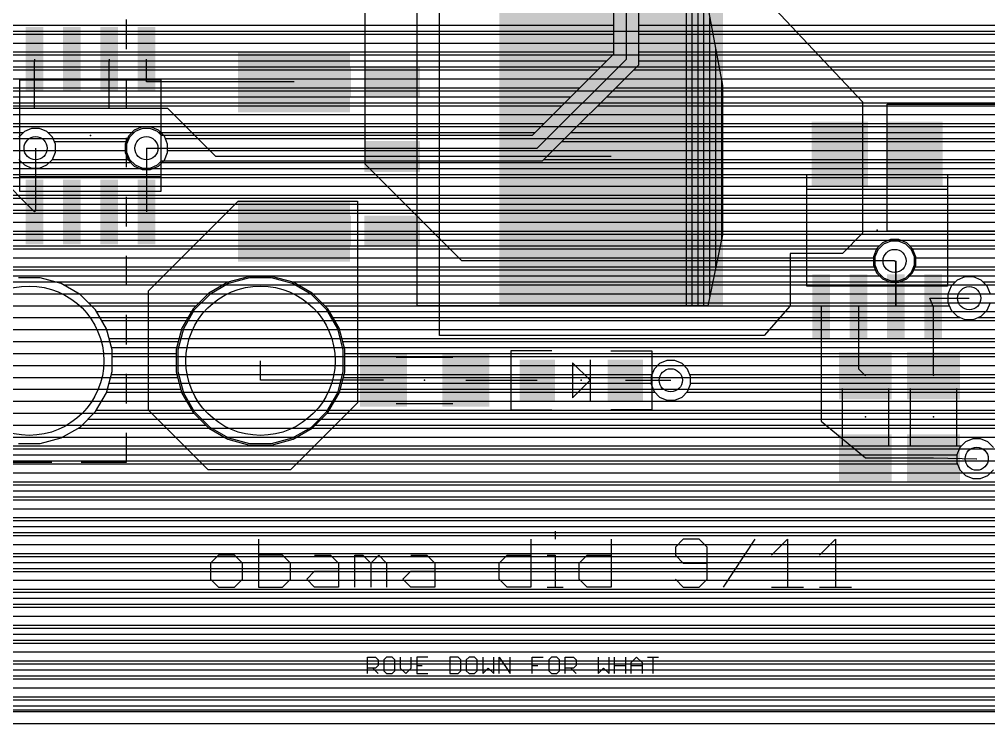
# Model space of a CAD drawing. Extents: x -0.45 to 6.54, y 0 to 7.98.
# Drawn here: x 0.647 to 1.946, y 0 to 0.944 of the extents above; entities that cross this region are included whole.
import ezdxf

# ---------------------------------------------------------------- set-up
doc = ezdxf.new("R2010")
doc.units = 0
for name, color, linetype in [('1', 22, 'CONTINUOUS'), ('15', 2, 'CONTINUOUS'), ('16', 175, 'CONTINUOUS'), ('17', 4, 'CONTINUOUS'), ('18', 4, 'CONTINUOUS'), ('2', 3, 'CONTINUOUS'), ('20', 6, 'CONTINUOUS'), ('21', 253, 'CONTINUOUS'), ('23', 7, 'CONTINUOUS'), ('51', 253, 'CONTINUOUS')]:
    doc.layers.add(name, color=color, linetype=linetype)

# ---------------------------------------------------------------- blocks, each defined once
blk = doc.blocks.new('RECT')
blk.add_solid([(-0.5, -0.5), (0.5, -0.5), (-0.5, 0.5), (0.5, 0.5)])
blk = doc.blocks.new('ROUNDP')
blk.add_circle((0, 0), 0.5)
blk = doc.blocks.new('ROUNDV')
blk.add_circle((0, 0), 0.5)

msp = doc.modelspace()

# ---------------------------------------------------------------- linework, layer by layer
at = {"layer": '1'}
for p, q in [((1.21, 0.52), (1.21, 1)), ((1.62, 1), (1.777, 0.833)), ((1.21, 0.928), (1.687689, 0.928)), ((1.21, 0.912), (1.70273, 0.912)), ((0.667, 0.890362), (0.6667, 0.887362)), ((0.6667, 0.887362), (0.6667, 0.8244)), ((0.767, 0.890362), (0.7667, 0.887362)), ((0.7667, 0.887362), (0.7667, 0.8244)), ((0.817362, 0.86), (0.817, 0.890362)), ((1.21, 0.896), (1.717772, 0.896)), ((1.21, 0.88), (1.732814, 0.88)), ((1.015, 0.86), (0.817362, 0.86)), ((1.21, 0.864), (1.747856, 0.864)), ((1.21, 0.848), (1.762898, 0.848)), ((1.21, 0.832), (1.777, 0.832)), ((1.777, 0.833), (1.777, 0.657)), ((0.6667, 0.8244), (0.6, 0.8244)), ((0.7667, 0.8244), (0.6667, 0.8244)), ((0.8456, 0.8244), (0.7667, 0.8244)), ((0.91, 0.76), (0.8456, 0.8244)), ((1.81, 0.66), (1.81, 0.83)), ((1.81, 0.83), (1.99, 0.83)), ((1.21, 0.816), (1.777, 0.816)), ((1.81, 0.816), (1.99, 0.816)), ((1.21, 0.8), (1.777, 0.8)), ((1.81, 0.8), (1.99, 0.8)), ((1.21, 0.784), (1.777, 0.784)), ((1.81, 0.784), (1.99, 0.784)), ((0.6685, 0.771), (0.6685, 0.687138)), ((0.817, 0.771), (0.817, 0.685638)), ((1.21, 0.768), (1.777, 0.768)), ((1.81, 0.768), (1.99, 0.768)), ((1.44, 0.76), (0.91, 0.76)), ((1.21, 0.752), (1.777, 0.752)), ((1.81, 0.752), (1.99, 0.752)), ((0.617756, 0.734882), (0.667, 0.685638)), ((1.21, 0.736), (1.777, 0.736)), ((1.81, 0.736), (1.99, 0.736)), ((1.21, 0.72), (1.777, 0.72)), ((1.81, 0.72), (1.99, 0.72)), ((1.21, 0.704), (1.777, 0.704)), ((1.81, 0.704), (1.99, 0.704)), ((0.82, 0.58), (0.94, 0.7)), ((0.936, 0.696), (1.1, 0.696)), ((0.94, 0.7), (1.1, 0.7)), ((1.1, 0.7), (1.1, 0.43)), ((0.6685, 0.687138), (0.667, 0.685638)), ((0.924, 0.684), (1.1, 0.684)), ((1.21, 0.688), (1.777, 0.688)), ((1.81, 0.688), (1.99, 0.688)), ((0.912, 0.672), (1.1, 0.672)), ((1.21, 0.672), (1.777, 0.672)), ((1.81, 0.672), (1.99, 0.672)), ((0.9, 0.66), (1.1, 0.66)), ((1.21, 0.656), (1.776, 0.656)), ((1.777, 0.657), (1.75, 0.63)), ((1.99, 0.66), (1.81, 0.66)), ((0.888, 0.648), (1.1, 0.648)), ((1.21, 0.64), (1.76, 0.64)), ((0.864, 0.624), (1.1, 0.624)), ((0.876, 0.636), (1.1, 0.636)), ((1.21, 0.624), (1.68, 0.624)), ((1.75, 0.63), (1.68, 0.63)), ((1.68, 0.63), (1.68, 0.56)), ((0.852, 0.612), (1.1, 0.612)), ((1.8216, 0.6184), (1.82, 0.62)), ((1.8216, 0.6196), (1.822, 0.62)), ((1.8216, 0.6196), (1.8216, 0.558738)), ((1.8216, 0.558738), (1.8216, 0.6184)), ((0.84, 0.6), (1.1, 0.6)), ((1.21, 0.608), (1.68, 0.608)), ((0.828, 0.588), (1.1, 0.588)), ((1.21, 0.592), (1.68, 0.592)), ((0.82, 0.42), (0.82, 0.58)), ((0.82, 0.576), (1.1, 0.576)), ((1.21, 0.576), (1.68, 0.576)), ((0.82, 0.564), (1.1, 0.564)), ((1.21, 0.56), (1.68, 0.56)), ((1.68, 0.56), (1.6452, 0.52)), ((1.7216, 0.558738), (1.7216, 0.405182)), ((1.7716, 0.558738), (1.7716, 0.475418)), ((1.8716, 0.558738), (1.867362, 0.57)), ((1.867362, 0.57), (1.92, 0.57)), ((1.8716, 0.558738), (1.8716, 0.466818)), ((0.82, 0.552), (1.1, 0.552)), ((0.82, 0.54), (1.1, 0.54)), ((1.21, 0.544), (1.66608, 0.544)), ((0.82, 0.528), (1.1, 0.528)), ((1.21, 0.528), (1.65216, 0.528)), ((1.6452, 0.52), (1.21, 0.52)), ((0.82, 0.516), (1.1, 0.516)), ((0.82, 0.504), (1.1, 0.504)), ((0.82, 0.492), (1.1, 0.492)), ((0.97, 0.46), (0.97, 0.48625)), ((0.82, 0.48), (1.1, 0.48)), ((0.82, 0.468), (1.1, 0.468)), ((1.7716, 0.475418), (1.7808, 0.466218)), ((0.82, 0.456), (1.1, 0.456)), ((1.134882, 0.46), (0.97, 0.46)), ((1.245118, 0.46), (1.340945, 0.46)), ((1.459055, 0.46), (1.52, 0.46)), ((1.8716, 0.466818), (1.8722, 0.466218)), ((0.82, 0.444), (1.1, 0.444)), ((0.82, 0.432), (1.1, 0.432)), ((1.1, 0.43), (1.01, 0.34)), ((0.9, 0.34), (0.82, 0.42)), ((0.82, 0.42), (1.09, 0.42)), ((0.832, 0.408), (1.078, 0.408)), ((1.7216, 0.405182), (1.7808, 0.355982)), ((0.844, 0.396), (1.066, 0.396)), ((0.856, 0.384), (1.054, 0.384)), ((0.868, 0.372), (1.042, 0.372)), ((0.88, 0.36), (1.03, 0.36)), ((1.7808, 0.355982), (1.7808, 0.355982)), ((1.7808, 0.355982), (1.8722, 0.355982)), ((1.8722, 0.355982), (1.929882, 0.354882)), ((1.929882, 0.354882), (1.93, 0.355)), ((0.892, 0.348), (1.018, 0.348)), ((1.01, 0.34), (0.9, 0.34)), ((1.11322, 0.067), (1.11322, 0.089019)), ((1.11322, 0.089019), (1.124229, 0.089019)), ((1.124229, 0.089019), (1.127899, 0.085349)), ((1.127899, 0.078009), (1.124229, 0.07434)), ((1.127899, 0.085349), (1.127899, 0.078009)), ((1.138989, 0.089019), (1.135319, 0.085349)), ((1.135319, 0.085349), (1.135319, 0.07067)), ((1.146328, 0.089019), (1.138989, 0.089019)), ((1.149998, 0.085349), (1.146328, 0.089019)), ((1.149998, 0.07067), (1.149998, 0.085349)), ((1.157418, 0.089019), (1.157418, 0.07434)), ((1.172097, 0.07434), (1.172097, 0.089019)), ((1.194196, 0.089019), (1.179516, 0.089019)), ((1.179516, 0.089019), (1.179516, 0.067)), ((1.179516, 0.078009), (1.186856, 0.078009)), ((1.223714, 0.089019), (1.223714, 0.067)), ((1.234723, 0.089019), (1.223714, 0.089019)), ((1.238393, 0.085349), (1.234723, 0.089019)), ((1.238393, 0.07067), (1.238393, 0.085349)), ((1.249483, 0.089019), (1.245813, 0.085349)), ((1.245813, 0.085349), (1.245813, 0.07067)), ((1.256822, 0.089019), (1.249483, 0.089019)), ((1.260492, 0.085349), (1.256822, 0.089019)), ((1.260492, 0.07067), (1.260492, 0.085349)), ((1.267912, 0.089019), (1.267912, 0.067)), ((1.282591, 0.067), (1.282591, 0.089019)), ((1.29001, 0.067), (1.29001, 0.089019)), ((1.29001, 0.089019), (1.30469, 0.067)), ((1.30469, 0.067), (1.30469, 0.089019)), ((1.334208, 0.067), (1.334208, 0.089019)), ((1.334208, 0.089019), (1.348887, 0.089019)), ((1.334208, 0.078009), (1.341548, 0.078009)), ((1.359977, 0.089019), (1.356307, 0.085349)), ((1.356307, 0.085349), (1.356307, 0.07067)), ((1.367316, 0.089019), (1.359977, 0.089019)), ((1.370986, 0.085349), (1.367316, 0.089019)), ((1.370986, 0.07067), (1.370986, 0.085349)), ((1.378406, 0.067), (1.378406, 0.089019)), ((1.378406, 0.089019), (1.389415, 0.089019)), ((1.389415, 0.089019), (1.393085, 0.085349)), ((1.393085, 0.078009), (1.389415, 0.07434)), ((1.393085, 0.085349), (1.393085, 0.078009)), ((1.422603, 0.089019), (1.422603, 0.067)), ((1.437282, 0.067), (1.437282, 0.089019)), ((1.444702, 0.067), (1.444702, 0.089019)), ((1.444702, 0.078009), (1.459381, 0.078009)), ((1.459381, 0.089019), (1.459381, 0.067)), ((1.466801, 0.081679), (1.47414, 0.089019)), ((1.466801, 0.067), (1.466801, 0.081679)), ((1.466801, 0.078009), (1.48148, 0.078009)), ((1.47414, 0.089019), (1.48148, 0.081679)), ((1.48148, 0.081679), (1.48148, 0.067)), ((1.4889, 0.089019), (1.503579, 0.089019)), ((1.496239, 0.067), (1.496239, 0.089019)), ((1.124229, 0.07434), (1.11322, 0.07434)), ((1.12056, 0.07434), (1.127899, 0.067)), ((1.135319, 0.07067), (1.138989, 0.067)), ((1.138989, 0.067), (1.146328, 0.067)), ((1.146328, 0.067), (1.149998, 0.07067)), ((1.157418, 0.07434), (1.164757, 0.067)), ((1.164757, 0.067), (1.172097, 0.07434)), ((1.179516, 0.067), (1.194196, 0.067)), ((1.223714, 0.067), (1.234723, 0.067)), ((1.234723, 0.067), (1.238393, 0.07067)), ((1.245813, 0.07067), (1.249483, 0.067)), ((1.249483, 0.067), (1.256822, 0.067)), ((1.256822, 0.067), (1.260492, 0.07067)), ((1.267912, 0.067), (1.275251, 0.07434)), ((1.275251, 0.07434), (1.282591, 0.067)), ((1.356307, 0.07067), (1.359977, 0.067)), ((1.359977, 0.067), (1.367316, 0.067)), ((1.367316, 0.067), (1.370986, 0.07067)), ((1.389415, 0.07434), (1.378406, 0.07434)), ((1.385745, 0.07434), (1.393085, 0.067)), ((1.422603, 0.067), (1.429943, 0.07434)), ((1.429943, 0.07434), (1.437282, 0.067))]:
    msp.add_line(p, q, dxfattribs=at)
at = {"layer": '15'}
for p, q in [((1.11, 7.44), (1.11, 0.75)), ((1.24, 0.62), (1.11, 0.75)), ((1.82, 0.62), (1.24, 0.62)), ((0.967455, 0.247055), (0.967455, 0.183)), ((1.332433, 0.247055), (1.332433, 0.183)), ((1.36486, 0.25773), (1.36486, 0.247055)), ((1.439858, 0.247055), (1.439858, 0.183)), ((1.53674, 0.247055), (1.526065, 0.236379)), ((1.558092, 0.247055), (1.53674, 0.247055)), ((1.568768, 0.236379), (1.558092, 0.247055)), ((1.59052, 0.183), (1.633223, 0.247055)), ((1.654975, 0.225703), (1.676326, 0.247055)), ((1.676326, 0.247055), (1.676326, 0.183)), ((1.71943, 0.225703), (1.740781, 0.247055)), ((1.740781, 0.247055), (1.740781, 0.183)), ((1.526065, 0.236379), (1.526065, 0.225703)), ((1.568768, 0.193676), (1.568768, 0.236379)), ((0.913676, 0.225703), (0.903, 0.215027)), ((0.935027, 0.225703), (0.913676, 0.225703)), ((0.945703, 0.215027), (0.935027, 0.225703)), ((0.999482, 0.225703), (0.967455, 0.225703)), ((1.010158, 0.215027), (0.999482, 0.225703)), ((1.042586, 0.225703), (1.063937, 0.225703)), ((1.063937, 0.225703), (1.074613, 0.215027)), ((1.096365, 0.183), (1.096365, 0.225703)), ((1.096365, 0.225703), (1.107041, 0.225703)), ((1.107041, 0.225703), (1.117716, 0.215027)), ((1.117716, 0.215027), (1.128392, 0.225703)), ((1.128392, 0.225703), (1.139068, 0.215027)), ((1.171496, 0.225703), (1.192847, 0.225703)), ((1.192847, 0.225703), (1.203523, 0.215027)), ((1.28973, 0.215027), (1.300406, 0.225703)), ((1.300406, 0.225703), (1.332433, 0.225703)), ((1.354185, 0.225703), (1.36486, 0.225703)), ((1.36486, 0.225703), (1.36486, 0.183)), ((1.397155, 0.215027), (1.40783, 0.225703)), ((1.40783, 0.225703), (1.439858, 0.225703)), ((1.526065, 0.225703), (1.53674, 0.215027)), ((0.903, 0.215027), (0.903, 0.193676)), ((0.945703, 0.193676), (0.945703, 0.215027)), ((1.010158, 0.193676), (1.010158, 0.215027)), ((1.074613, 0.215027), (1.074613, 0.183)), ((1.117716, 0.215027), (1.117716, 0.183)), ((1.139068, 0.215027), (1.139068, 0.183)), ((1.203523, 0.215027), (1.203523, 0.183)), ((1.28973, 0.193676), (1.28973, 0.215027)), ((1.397155, 0.193676), (1.397155, 0.215027)), ((1.53674, 0.215027), (1.568768, 0.215027)), ((1.03191, 0.193676), (1.042586, 0.204352)), ((1.042586, 0.204352), (1.074613, 0.204352)), ((1.16082, 0.193676), (1.171496, 0.204352)), ((1.171496, 0.204352), (1.203523, 0.204352)), ((0.903, 0.193676), (0.913676, 0.183)), ((0.913676, 0.183), (0.935027, 0.183)), ((0.935027, 0.183), (0.945703, 0.193676)), ((0.967455, 0.183), (0.999482, 0.183)), ((0.999482, 0.183), (1.010158, 0.193676)), ((1.042586, 0.183), (1.03191, 0.193676)), ((1.074613, 0.183), (1.042586, 0.183)), ((1.171496, 0.183), (1.16082, 0.193676)), ((1.203523, 0.183), (1.171496, 0.183)), ((1.300406, 0.183), (1.28973, 0.193676)), ((1.332433, 0.183), (1.300406, 0.183)), ((1.354185, 0.183), (1.375536, 0.183)), ((1.40783, 0.183), (1.397155, 0.193676)), ((1.439858, 0.183), (1.40783, 0.183)), ((1.526065, 0.193676), (1.53674, 0.183)), ((1.53674, 0.183), (1.558092, 0.183)), ((1.558092, 0.183), (1.568768, 0.193676)), ((1.654975, 0.183), (1.697678, 0.183)), ((1.71943, 0.183), (1.762133, 0.183))]:
    msp.add_line(p, q, dxfattribs=at)
at = {"layer": '16'}
for p, q in [((0.018, 0.928), (2.96575, 0.928)), ((0.018, 0.912), (2.970807, 0.912)), ((0.265019, 0.896), (2.982279, 0.896)), ((0.294414, 0.88), (3.697536, 0.88)), ((0.310414, 0.864), (2.388017, 0.864)), ((0.3205, 0.848), (2.335451, 0.848)), ((0.327724, 0.832), (2.296823, 0.832)), ((0.332011, 0.816), (2.271545, 0.816)), ((0.333, 0.8), (2.2476, 0.8)), ((0.800856, 0.795161), (0.792839, 0.787144)), ((0.811331, 0.7995), (0.800856, 0.795161)), ((0.822669, 0.7995), (0.811331, 0.7995)), ((0.833144, 0.795161), (0.822669, 0.7995)), ((0.841161, 0.787144), (0.833144, 0.795161)), ((0.332681, 0.784), (0.791537, 0.784)), ((0.792839, 0.787144), (0.7885, 0.776669)), ((0.8455, 0.776669), (0.841161, 0.787144)), ((0.842463, 0.784), (2.226498, 0.784)), ((0.328394, 0.768), (0.7885, 0.768)), ((0.7885, 0.776669), (0.7885, 0.765331)), ((0.8455, 0.765331), (0.8455, 0.776669)), ((0.8455, 0.768), (2.210498, 0.768)), ((0.7885, 0.765331), (0.792839, 0.754856)), ((0.792839, 0.754856), (0.800856, 0.746839)), ((0.833144, 0.746839), (0.841161, 0.754856)), ((0.841161, 0.754856), (0.8455, 0.765331)), ((0.321943, 0.752), (0.795695, 0.752)), ((0.800856, 0.746839), (0.811331, 0.7425)), ((0.811331, 0.7425), (0.822669, 0.7425)), ((0.822669, 0.7425), (0.833144, 0.746839)), ((0.838305, 0.752), (2.194498, 0.752)), ((0.312705, 0.736), (2.179087, 0.736)), ((0.296914, 0.72), (2.168396, 0.72)), ((0.271888, 0.704), (2.157705, 0.704)), ((0.018, 0.688), (2.147014, 0.688)), ((0.018, 0.672), (2.137512, 0.672)), ((0.018, 0.656), (2.130885, 0.656)), ((0.018, 0.64), (1.799695, 0.64)), ((1.803856, 0.644161), (1.795839, 0.636144)), ((1.814331, 0.6485), (1.803856, 0.644161)), ((1.825669, 0.6485), (1.814331, 0.6485)), ((1.836144, 0.644161), (1.825669, 0.6485)), ((1.844161, 0.636144), (1.836144, 0.644161)), ((1.840305, 0.64), (2.124258, 0.64)), ((0.018, 0.624), (1.7915, 0.624)), ((1.795839, 0.636144), (1.7915, 0.625669)), ((1.7915, 0.625669), (1.7915, 0.614331)), ((1.8485, 0.625669), (1.844161, 0.636144)), ((1.8485, 0.614331), (1.8485, 0.625669)), ((1.8485, 0.624), (2.11763, 0.624)), ((1.7915, 0.614331), (1.795839, 0.603856)), ((1.844161, 0.603856), (1.8485, 0.614331)), ((0.018, 0.608), (1.794122, 0.608)), ((0.955123, 0.59925), (0.926384, 0.591549)), ((0.984877, 0.59925), (0.955123, 0.59925)), ((1.013616, 0.591549), (0.984877, 0.59925)), ((1.795839, 0.603856), (1.803856, 0.595839)), ((1.836144, 0.595839), (1.844161, 0.603856)), ((1.845877, 0.608), (2.111175, 0.608)), ((1.914331, 0.5985), (1.903856, 0.594161)), ((1.925669, 0.5985), (1.914331, 0.5985)), ((1.936144, 0.594161), (1.925669, 0.5985)), ((0.018, 0.592), (0.928066, 0.592)), ((0.926384, 0.591549), (0.900616, 0.576672)), ((1.011934, 0.592), (1.813124, 0.592)), ((1.039384, 0.576672), (1.013616, 0.591549)), ((1.803856, 0.595839), (1.814331, 0.5915)), ((1.814331, 0.5915), (1.825669, 0.5915)), ((1.825669, 0.5915), (1.836144, 0.595839)), ((1.826876, 0.592), (1.901695, 0.592)), ((1.895839, 0.586144), (1.8915, 0.575669)), ((1.903856, 0.594161), (1.895839, 0.586144)), ((1.944161, 0.586144), (1.936144, 0.594161)), ((1.938305, 0.592), (2.107992, 0.592)), ((1.9485, 0.575669), (1.944161, 0.586144)), ((0.018, 0.576), (0.899944, 0.576)), ((0.900616, 0.576672), (0.879578, 0.555634)), ((1.060422, 0.555634), (1.039384, 0.576672)), ((1.040056, 0.576), (1.891637, 0.576)), ((1.8915, 0.575669), (1.8915, 0.564331)), ((0.018, 0.56), (0.883944, 0.56)), ((1.056056, 0.56), (1.893294, 0.56)), ((1.8915, 0.564331), (1.895839, 0.553856)), ((1.944161, 0.553856), (1.9485, 0.564331)), ((0.879578, 0.555634), (0.864701, 0.529866)), ((1.075299, 0.529866), (1.060422, 0.555634)), ((1.895839, 0.553856), (1.903856, 0.545839)), ((1.903856, 0.545839), (1.914331, 0.5415)), ((1.925669, 0.5415), (1.936144, 0.545839)), ((1.936144, 0.545839), (1.944161, 0.553856)), ((0.018, 0.544), (0.872861, 0.544)), ((1.067139, 0.544), (1.908295, 0.544)), ((1.914331, 0.5415), (1.925669, 0.5415)), ((1.931704, 0.544), (2.098445, 0.544)), ((0.018, 0.528), (0.864201, 0.528)), ((0.864701, 0.529866), (0.857, 0.501127)), ((1.083, 0.501127), (1.075299, 0.529866)), ((1.075799, 0.528), (2.097, 0.528)), ((0.018, 0.512), (0.859914, 0.512)), ((1.080086, 0.512), (2.097, 0.512)), ((0.018, 0.496), (0.857, 0.496)), ((0.857, 0.501127), (0.857, 0.471373)), ((1.083, 0.471373), (1.083, 0.501127)), ((1.083, 0.496), (2.097, 0.496)), ((0.018, 0.48), (0.857, 0.48)), ((0.857, 0.471373), (0.864701, 0.442634)), ((1.075299, 0.442634), (1.083, 0.471373)), ((1.083, 0.48), (2.097, 0.48)), ((0.018, 0.464), (0.858976, 0.464)), ((1.081024, 0.464), (2.097, 0.464)), ((0.018, 0.448), (0.863263, 0.448)), ((0.864701, 0.442634), (0.879578, 0.416866)), ((1.060422, 0.416866), (1.075299, 0.442634)), ((1.076737, 0.448), (2.100036, 0.448)), ((0.018, 0.432), (0.87084, 0.432)), ((1.06916, 0.432), (2.103218, 0.432)), ((0.018, 0.416), (0.880444, 0.416)), ((0.879578, 0.416866), (0.900616, 0.395828)), ((1.039384, 0.395828), (1.060422, 0.416866)), ((1.059556, 0.416), (2.106401, 0.416)), ((0.018, 0.4), (0.896444, 0.4)), ((0.900616, 0.395828), (0.926384, 0.380951)), ((1.013616, 0.380951), (1.039384, 0.395828)), ((1.043556, 0.4), (2.109584, 0.4)), ((0.018, 0.384), (0.921102, 0.384)), ((0.926384, 0.380951), (0.955123, 0.37325)), ((0.984877, 0.37325), (1.013616, 0.380951)), ((1.018898, 0.384), (2.114316, 0.384)), ((0.018, 0.368), (2.120944, 0.368)), ((0.955123, 0.37325), (0.984877, 0.37325)), ((0.018, 0.352), (2.127571, 0.352)), ((0.018, 0.336), (2.134199, 0.336)), ((0.018, 0.32), (2.141669, 0.32)), ((0.018, 0.304), (2.152359, 0.304)), ((0.018, 0.288), (2.16305, 0.288)), ((0.261287, 0.272), (2.173741, 0.272)), ((0.293414, 0.256), (2.186498, 0.256)), ((0.309414, 0.24), (2.202498, 0.24)), ((0.319922, 0.224), (2.218498, 0.224)), ((0.327456, 0.208), (2.235626, 0.208)), ((0.331743, 0.192), (2.259572, 0.192)), ((0.333, 0.176), (2.283518, 0.176)), ((0.332949, 0.16), (2.316136, 0.16)), ((0.328662, 0.144), (2.354764, 0.144)), ((0.32252, 0.128), (2.428235, 0.128)), ((0.313283, 0.112), (5.957439, 0.112)), ((0.297914, 0.096), (5.973336, 0.096)), ((0.27362, 0.08), (5.998545, 0.08)), ((0.080468, 0.064), (6.299531, 0.064)), ((0.100532, 0.048), (6.279468, 0.048)), ((0.132025, 0.032), (6.247974, 0.032)), ((6.172544, 0.018), (0.2, 0.018))]:
    msp.add_line(p, q, dxfattribs=at)
at = {"layer": '2'}
for p, q in [((1.443, 6.228959), (1.443, 0.897042)), ((1.46, 6.23), (1.46, 0.89)), ((1.477, 0.882958), (1.477, 6.222958)), ((0.016, 0.936), (1.443, 0.936)), ((1.477, 0.936), (3.009, 0.936)), ((0.016, 0.924), (1.443, 0.924)), ((1.477, 0.924), (3.009251, 0.924)), ((0.016, 0.912), (1.443, 0.912)), ((1.477, 0.912), (3.014222, 0.912)), ((0.016, 0.9), (1.443, 0.9)), ((1.443, 0.897042), (1.333958, 0.788)), ((1.477, 0.9), (3.022357, 0.9)), ((0.277414, 0.888), (1.433958, 0.888)), ((1.341, 0.771), (1.46, 0.89)), ((1.477, 0.888), (3.038182, 0.888)), ((0.295585, 0.876), (1.421958, 0.876)), ((1.348042, 0.754), (1.477, 0.882958)), ((1.470042, 0.876), (5.982454, 0.876)), ((0.307585, 0.864), (1.409958, 0.864)), ((1.458042, 0.864), (5.970557, 0.864)), ((0.315881, 0.852), (1.397958, 0.852)), ((1.446042, 0.852), (5.965586, 0.852)), ((0.322809, 0.84), (1.385958, 0.84)), ((1.434042, 0.84), (5.962661, 0.84)), ((0.326725, 0.828), (1.373958, 0.828)), ((1.422042, 0.828), (5.962661, 0.828)), ((0.329941, 0.816), (1.361958, 0.816)), ((1.410042, 0.816), (5.966023, 0.816)), ((0.331, 0.804), (1.349958, 0.804)), ((0.653489, 0.793466), (0.646034, 0.786011)), ((0.663229, 0.7975), (0.653489, 0.793466)), ((0.673771, 0.7975), (0.663229, 0.7975)), ((0.683511, 0.793466), (0.673771, 0.7975)), ((0.690966, 0.786011), (0.683511, 0.793466)), ((0.801989, 0.793466), (0.794534, 0.786011)), ((0.811729, 0.7975), (0.801989, 0.793466)), ((0.822271, 0.7975), (0.811729, 0.7975)), ((0.832011, 0.793466), (0.822271, 0.7975)), ((0.837477, 0.788), (0.832011, 0.793466)), ((1.398042, 0.804), (5.971509, 0.804)), ((0.331, 0.792), (0.652023, 0.792)), ((0.684977, 0.792), (0.800523, 0.792)), ((0.695, 0.776271), (0.690966, 0.786011)), ((0.693455, 0.78), (0.792045, 0.78)), ((0.794534, 0.786011), (0.7905, 0.776271)), ((0.833477, 0.792), (1.337958, 0.792)), ((1.333958, 0.788), (0.837477, 0.788)), ((1.374042, 0.78), (6.364, 0.78)), ((1.386042, 0.792), (5.983509, 0.792)), ((0.695, 0.765729), (0.695, 0.776271)), ((0.695, 0.768), (0.7905, 0.768)), ((0.7905, 0.776271), (0.7905, 0.765729)), ((0.817, 0.771), (1.341, 0.771)), ((1.362042, 0.768), (3.556279, 0.768)), ((0.646034, 0.755989), (0.653489, 0.748534)), ((0.683511, 0.748534), (0.690966, 0.755989)), ((0.690966, 0.755989), (0.695, 0.765729)), ((0.69097, 0.756), (0.79453, 0.756)), ((0.7905, 0.765729), (0.794534, 0.755989)), ((0.794534, 0.755989), (0.801989, 0.748534)), ((0.832011, 0.748534), (0.837477, 0.754)), ((0.837477, 0.754), (1.348042, 0.754)), ((1.350042, 0.756), (3.545873, 0.756)), ((0.315015, 0.744), (3.5435, 0.744)), ((0.653489, 0.748534), (0.663229, 0.7445)), ((0.663229, 0.7445), (0.673771, 0.7445)), ((0.673771, 0.7445), (0.683511, 0.748534)), ((0.801989, 0.748534), (0.811729, 0.7445)), ((0.811729, 0.7445), (0.822271, 0.7445)), ((0.822271, 0.7445), (0.832011, 0.748534)), ((0.306086, 0.732), (3.546701, 0.732)), ((0.294086, 0.72), (3.561107, 0.72)), ((0.274816, 0.708), (2.431026, 0.708)), ((0.016, 0.696), (2.387482, 0.696)), ((0.016, 0.684), (2.366698, 0.684)), ((0.016, 0.672), (2.345913, 0.672)), ((0.016, 0.66), (2.331601, 0.66)), ((0.016, 0.648), (2.319601, 0.648)), ((1.804989, 0.642466), (1.797534, 0.635011)), ((1.814729, 0.6465), (1.804989, 0.642466)), ((1.825271, 0.6465), (1.814729, 0.6465)), ((1.835011, 0.642466), (1.825271, 0.6465)), ((1.842466, 0.635011), (1.835011, 0.642466)), ((0.016, 0.636), (1.798523, 0.636)), ((0.016, 0.624), (1.7935, 0.624)), ((1.797534, 0.635011), (1.7935, 0.625271)), ((1.7935, 0.625271), (1.7935, 0.614729)), ((1.841477, 0.636), (2.307601, 0.636)), ((1.8465, 0.625271), (1.842466, 0.635011)), ((1.8465, 0.614729), (1.8465, 0.625271)), ((1.8465, 0.624), (2.29795, 0.624)), ((0.016, 0.612), (1.79463, 0.612)), ((1.7935, 0.614729), (1.797534, 0.604989)), ((1.842466, 0.604989), (1.8465, 0.614729)), ((1.84537, 0.612), (2.291022, 0.612)), ((0.016, 0.6), (1.802523, 0.6)), ((1.797534, 0.604989), (1.804989, 0.597534)), ((1.835011, 0.597534), (1.842466, 0.604989)), ((1.837477, 0.6), (2.284093, 0.6)), ((0.674613, 0.59725), (0.645386, 0.59725)), ((0.702844, 0.589685), (0.674613, 0.59725)), ((0.728156, 0.575072), (0.702844, 0.589685)), ((0.705764, 0.588), (0.924236, 0.588)), ((0.927156, 0.589685), (0.901844, 0.575072)), ((0.955386, 0.59725), (0.927156, 0.589685)), ((0.984613, 0.59725), (0.955386, 0.59725)), ((1.012844, 0.589685), (0.984613, 0.59725)), ((1.038156, 0.575072), (1.012844, 0.589685)), ((1.015764, 0.588), (2.277165, 0.588)), ((1.804989, 0.597534), (1.814729, 0.5935)), ((1.814729, 0.5935), (1.825271, 0.5935)), ((1.825271, 0.5935), (1.835011, 0.597534)), ((0.726548, 0.576), (0.903452, 0.576)), ((0.748822, 0.554406), (0.728156, 0.575072)), ((0.901844, 0.575072), (0.881178, 0.554406)), ((1.036548, 0.576), (2.271921, 0.576)), ((1.058822, 0.554406), (1.038156, 0.575072)), ((0.739227, 0.564), (0.890772, 0.564)), ((1.049227, 0.564), (2.268706, 0.564)), ((0.763435, 0.529094), (0.748822, 0.554406)), ((0.750211, 0.552), (0.879789, 0.552)), ((0.881178, 0.554406), (0.866564, 0.529094)), ((1.073435, 0.529094), (1.058822, 0.554406)), ((1.060211, 0.552), (2.26549, 0.552)), ((0.757139, 0.54), (0.872861, 0.54)), ((1.067139, 0.54), (2.262275, 0.54)), ((0.771, 0.500863), (0.763435, 0.529094)), ((0.763729, 0.528), (0.866271, 0.528)), ((0.866564, 0.529094), (0.859, 0.500863)), ((1.081, 0.500863), (1.073435, 0.529094)), ((1.073729, 0.528), (2.259059, 0.528)), ((0.766944, 0.516), (0.863056, 0.516)), ((1.076944, 0.516), (2.259, 0.516)), ((0.770159, 0.504), (0.859841, 0.504)), ((0.771, 0.471636), (0.771, 0.500863)), ((0.859, 0.500863), (0.859, 0.471636)), ((1.080159, 0.504), (2.259, 0.504)), ((1.081, 0.471636), (1.081, 0.500863)), ((0.771, 0.492), (0.859, 0.492)), ((1.081, 0.492), (2.259, 0.492)), ((1.504989, 0.482466), (1.497534, 0.475011)), ((1.514729, 0.4865), (1.504989, 0.482466)), ((1.525271, 0.4865), (1.514729, 0.4865)), ((1.535011, 0.482466), (1.525271, 0.4865)), ((1.542466, 0.475011), (1.535011, 0.482466)), ((0.763435, 0.443406), (0.771, 0.471636)), ((0.770025, 0.468), (0.859974, 0.468)), ((0.771, 0.48), (0.859, 0.48)), ((0.859, 0.471636), (0.866564, 0.443406)), ((1.073435, 0.443406), (1.081, 0.471636)), ((1.080025, 0.468), (1.49463, 0.468)), ((1.081, 0.48), (1.502523, 0.48)), ((1.497534, 0.475011), (1.4935, 0.465271)), ((1.537477, 0.48), (2.259, 0.48)), ((1.5465, 0.465271), (1.542466, 0.475011)), ((1.54537, 0.468), (2.260131, 0.468)), ((0.76681, 0.456), (0.86319, 0.456)), ((1.07681, 0.456), (1.4935, 0.456)), ((1.4935, 0.465271), (1.4935, 0.454729)), ((1.4935, 0.454729), (1.497534, 0.444989)), ((1.542466, 0.444989), (1.5465, 0.454729)), ((1.5465, 0.454729), (1.5465, 0.465271)), ((1.5465, 0.456), (2.263346, 0.456)), ((0.748822, 0.418094), (0.763435, 0.443406)), ((0.763595, 0.444), (0.866405, 0.444)), ((0.866564, 0.443406), (0.881178, 0.418094)), ((1.058822, 0.418094), (1.073435, 0.443406)), ((1.073595, 0.444), (1.498523, 0.444)), ((1.497534, 0.444989), (1.504989, 0.437534)), ((1.535011, 0.437534), (1.542466, 0.444989)), ((1.541477, 0.444), (2.266562, 0.444)), ((0.75685, 0.432), (0.873149, 0.432)), ((1.06685, 0.432), (2.269777, 0.432)), ((1.504989, 0.437534), (1.514729, 0.4335)), ((1.514729, 0.4335), (1.525271, 0.4335)), ((1.525271, 0.4335), (1.535011, 0.437534)), ((0.728156, 0.397428), (0.748822, 0.418094)), ((0.749922, 0.42), (0.880078, 0.42)), ((0.881178, 0.418094), (0.901844, 0.397428)), ((1.038156, 0.397428), (1.058822, 0.418094)), ((1.059922, 0.42), (2.272993, 0.42)), ((0.738728, 0.408), (0.891272, 0.408)), ((1.048728, 0.408), (2.279474, 0.408)), ((0.702844, 0.382814), (0.728156, 0.397428)), ((0.725682, 0.396), (0.904318, 0.396)), ((0.901844, 0.397428), (0.927156, 0.382814)), ((1.012844, 0.382814), (1.038156, 0.397428)), ((1.035682, 0.396), (2.286403, 0.396)), ((0.674613, 0.37525), (0.702844, 0.382814)), ((0.704898, 0.384), (0.925102, 0.384)), ((0.927156, 0.382814), (0.955386, 0.37525)), ((0.984613, 0.37525), (1.012844, 0.382814)), ((1.014898, 0.384), (2.293331, 0.384)), ((1.914989, 0.377466), (1.907534, 0.370011)), ((1.924729, 0.3815), (1.914989, 0.377466)), ((1.935271, 0.3815), (1.924729, 0.3815)), ((1.945011, 0.377466), (1.935271, 0.3815)), ((1.952466, 0.370011), (1.945011, 0.377466)), ((0.016, 0.372), (1.909523, 0.372)), ((0.645386, 0.37525), (0.674613, 0.37525)), ((0.955386, 0.37525), (0.984613, 0.37525)), ((1.907534, 0.370011), (1.9035, 0.360271)), ((0.016, 0.36), (1.9035, 0.36)), ((1.9035, 0.360271), (1.9035, 0.349729)), ((0.016, 0.348), (1.904216, 0.348)), ((1.9035, 0.349729), (1.907534, 0.339989)), ((1.907534, 0.339989), (1.914989, 0.332534)), ((1.945011, 0.332534), (1.952466, 0.339989)), ((0.016, 0.336), (1.911523, 0.336)), ((1.914989, 0.332534), (1.924729, 0.3285)), ((1.924729, 0.3285), (1.935271, 0.3285)), ((1.935271, 0.3285), (1.945011, 0.332534)), ((0.016, 0.324), (2.352841, 0.324)), ((0.016, 0.312), (2.373625, 0.312)), ((0.016, 0.3), (2.401169, 0.3)), ((0.016, 0.288), (6.364, 0.288)), ((0.016, 0.276), (6.364, 0.276)), ((0.275682, 0.264), (5.992153, 0.264)), ((0.294585, 0.252), (5.974164, 0.252)), ((0.306585, 0.24), (5.962164, 0.24)), ((0.315303, 0.228), (5.953975, 0.228)), ((0.322232, 0.216), (5.947047, 0.216)), ((0.326457, 0.204), (5.943208, 0.204)), ((0.329673, 0.192), (5.939992, 0.192)), ((0.331, 0.18), (5.939, 0.18)), ((0.329807, 0.156), (5.940528, 0.156)), ((0.331, 0.168), (5.939, 0.168)), ((0.326591, 0.144), (5.943743, 0.144)), ((0.32252, 0.132), (5.948201, 0.132)), ((0.315592, 0.12), (5.955129, 0.12)), ((0.307086, 0.108), (5.964164, 0.108)), ((0.295086, 0.096), (5.976164, 0.096)), ((0.276548, 0.084), (5.995617, 0.084)), ((0.068211, 0.072), (6.311789, 0.072)), ((0.082297, 0.06), (6.297703, 0.06)), ((0.097344, 0.048), (6.282656, 0.048)), ((0.119139, 0.036), (6.260861, 0.036)), ((0.149416, 0.024), (6.230583, 0.024)), ((6.173373, 0.016), (0.2, 0.016))]:
    msp.add_line(p, q, dxfattribs=at)
at = {"layer": '20'}
msp.add_line((0.2, 0), (6.18, 0), dxfattribs=at)
at = {"layer": '21'}
for p, q in [((1.18, 0.56), (1.18, 0.96)), ((1.541102, 0.56), (1.541102, 0.96)), ((1.548, 0.96), (1.548, 0.56)), ((1.556, 0.96), (1.556, 0.56)), ((1.564, 0.96), (1.564, 0.56)), ((1.569409, 0.96), (1.589173, 0.855236)), ((0.79, 0.943292), (0.79, 0.903579)), ((1.572, 0.946268), (1.572, 0.572421)), ((1.58, 0.903862), (1.58, 0.61078)), ((0.79, 0.864209), (0.79, 0.824496)), ((1.588, 0.861455), (1.588, 0.649138)), ((1.589173, 0.855236), (1.589173, 0.654764)), ((0.79, 0.785126), (0.79, 0.745414)), ((0.79, 0.706044), (0.79, 0.666331)), ((1.589173, 0.654764), (1.569409, 0.56)), ((0.79, 0.626961), (0.79, 0.587248)), ((1.540118, 0.56), (1.179882, 0.56)), ((1.18, 0.56), (1.235, 0.56)), ((1.569409, 0.56), (1.541102, 0.56)), ((0.79, 0.547878), (0.79, 0.508165)), ((1.36063, 0.49937), (1.305512, 0.49937)), ((1.305512, 0.49937), (1.305512, 0.42063)), ((1.43937, 0.49937), (1.494488, 0.49937)), ((1.494488, 0.49937), (1.494488, 0.42063)), ((1.411811, 0.46), (1.388189, 0.483622)), ((1.388189, 0.483622), (1.388189, 0.436378)), ((1.411811, 0.487559), (1.411811, 0.46)), ((0.79, 0.468795), (0.79, 0.429083)), ((1.388189, 0.436378), (1.411811, 0.46)), ((1.411811, 0.46), (1.411811, 0.432441)), ((1.305512, 0.42063), (1.36063, 0.42063)), ((1.494488, 0.42063), (1.43937, 0.42063)), ((0.79, 0.389713), (0.79, 0.35)), ((0.69021, 0.35), (0.62979, 0.35)), ((0.79, 0.35), (0.72958, 0.35))]:
    msp.add_line(p, q, dxfattribs=at)
at = {"layer": '23'}
for p in [(0.742, 0.788), (1.7966, 0.6611), (1.19, 0.46), (1.4, 0.46), (1.7808, 0.4111), (1.8722, 0.4111)]:
    msp.add_point(p, dxfattribs=at)
at = {"layer": '51'}
for p, q in [((0.647512, 0.732882), (0.647512, 0.862803)), ((0.647512, 0.862803), (0.836488, 0.862803)), ((0.836488, 0.862803), (0.836488, 0.732882)), ((0.647512, 0.713197), (0.647512, 0.732882)), ((0.836488, 0.732882), (0.647512, 0.732882)), ((0.836488, 0.732882), (0.836488, 0.713197)), ((1.702112, 0.716218), (1.702112, 0.735903)), ((1.702112, 0.735903), (1.891088, 0.735903)), ((1.891088, 0.735903), (1.891088, 0.716218)), ((1.702112, 0.586297), (1.702112, 0.716218)), ((1.702112, 0.716218), (1.891088, 0.716218)), ((1.891088, 0.716218), (1.891088, 0.586297)), ((0.836488, 0.713197), (0.647512, 0.713197)), ((1.891088, 0.586297), (1.702112, 0.586297)), ((1.152008, 0.490984), (1.227992, 0.490984)), ((1.749816, 0.449092), (1.749816, 0.373108)), ((1.811784, 0.449092), (1.811784, 0.373108)), ((1.841216, 0.373108), (1.841216, 0.449092)), ((1.903184, 0.373108), (1.903184, 0.449092)), ((1.152008, 0.429016), (1.227992, 0.429016))]:
    msp.add_line(p, q, dxfattribs=at)

# ---------------------------------------------------------------- block references
at = {"layer": '1'}
for p, xscale, yscale, rotation in [((1.44, 0.76), 0.4, 0.3, 270), ((1.015, 0.86), 0.082, 0.15, 270), ((1.7466, 0.763462), 0.075591, 0.086614, 180), ((1.8466, 0.763462), 0.075591, 0.086614, 180), ((1.015, 0.66), 0.082, 0.15, 270), ((1.7216, 0.558738), 0.023622, 0.086614, 180), ((1.7716, 0.558738), 0.023622, 0.086614, 180), ((1.8216, 0.558738), 0.023622, 0.086614, 180), ((1.8716, 0.558738), 0.023622, 0.086614, 180), ((1.7808, 0.466218), 0.062992, 0.070866, 270), ((1.8722, 0.466218), 0.062992, 0.070866, 90), ((1.7808, 0.355982), 0.062992, 0.070866, 270), ((1.8722, 0.355982), 0.062992, 0.070866, 90)]:
    msp.add_blockref('RECT', p, dxfattribs=dict(at, xscale=xscale, yscale=yscale, rotation=rotation))
for p, xscale, yscale in [((0.667, 0.890362), 0.023622, 0.086614), ((0.717, 0.890362), 0.023622, 0.086614), ((0.767, 0.890362), 0.023622, 0.086614), ((0.817, 0.890362), 0.023622, 0.086614), ((0.667, 0.685638), 0.023622, 0.086614), ((0.717, 0.685638), 0.023622, 0.086614), ((0.767, 0.685638), 0.023622, 0.086614), ((0.817, 0.685638), 0.023622, 0.086614), ((1.134882, 0.46), 0.062992, 0.070866), ((1.245118, 0.46), 0.062992, 0.070866), ((1.340945, 0.46), 0.047244, 0.055118), ((1.459055, 0.46), 0.047244, 0.055118)]:
    msp.add_blockref('RECT', p, dxfattribs=dict(at, xscale=xscale, yscale=yscale))
at = {"layer": '17', "xscale": 0.2, "yscale": 0.2}
for p in [(0.66, 0.48625), (0.66, 0.48625), (0.66, 0.48625), (0.66, 0.48625), (0.97, 0.48625), (0.97, 0.48625), (0.97, 0.48625), (0.97, 0.48625)]:
    msp.add_blockref('ROUNDP', p, dxfattribs=at)
at = {"layer": '18', "xscale": 0.031, "yscale": 0.031}
for p in [(0.6685, 0.771), (0.6685, 0.771), (0.6685, 0.771), (0.6685, 0.771), (0.817, 0.771), (0.817, 0.771), (0.817, 0.771), (0.817, 0.771), (1.82, 0.62), (1.82, 0.62), (1.82, 0.62), (1.82, 0.62), (1.92, 0.57), (1.92, 0.57), (1.92, 0.57), (1.92, 0.57), (1.52, 0.46), (1.52, 0.46), (1.52, 0.46), (1.52, 0.46), (1.93, 0.355), (1.93, 0.355), (1.93, 0.355), (1.93, 0.355)]:
    msp.add_blockref('ROUNDV', p, dxfattribs=at)
at = {"layer": '21', "xscale": 0.041339, "rotation": 270}
for p, yscale in [((1.02815, 0.86), 0.125984), ((1.146417, 0.86), 0.074803), ((1.146417, 0.76), 0.074803), ((1.02815, 0.66), 0.125984), ((1.146417, 0.66), 0.074803)]:
    msp.add_blockref('RECT', p, dxfattribs=dict(at, yscale=yscale))
at = {"layer": '51'}
for p, xscale, yscale in [((0.667, 0.888396), 0.019299, 0.043311), ((0.717, 0.888396), 0.019299, 0.043311), ((0.767, 0.888396), 0.019299, 0.043311), ((0.817, 0.888396), 0.019299, 0.043311), ((0.667, 0.687604), 0.019299, 0.043311), ((0.717, 0.687604), 0.019299, 0.043311), ((0.767, 0.687604), 0.019299, 0.043311), ((0.817, 0.687604), 0.019299, 0.043311), ((1.137766, 0.459965), 0.029531, 0.066929), ((1.242234, 0.460035), 0.029531, 0.066929)]:
    msp.add_blockref('RECT', p, dxfattribs=dict(at, xscale=xscale, yscale=yscale))
for p, xscale, yscale, rotation in [((1.7216, 0.761494), 0.019291, 0.043307, 180), ((1.7716, 0.761494), 0.019291, 0.043307, 180), ((1.8216, 0.761494), 0.019291, 0.043307, 180), ((1.8716, 0.761494), 0.019291, 0.043307, 180), ((1.7216, 0.560706), 0.019291, 0.043307, 180), ((1.7716, 0.560706), 0.019291, 0.043307, 180), ((1.8216, 0.560706), 0.019291, 0.043307, 180), ((1.8716, 0.560706), 0.019291, 0.043307, 180), ((1.780765, 0.463334), 0.029531, 0.066929, 270), ((1.872165, 0.463334), 0.029531, 0.066929, 90), ((1.780835, 0.358866), 0.029531, 0.066929, 270), ((1.872235, 0.358866), 0.029531, 0.066929, 90)]:
    msp.add_blockref('RECT', p, dxfattribs=dict(at, xscale=xscale, yscale=yscale, rotation=rotation))

doc.saveas('drawing.dxf')
